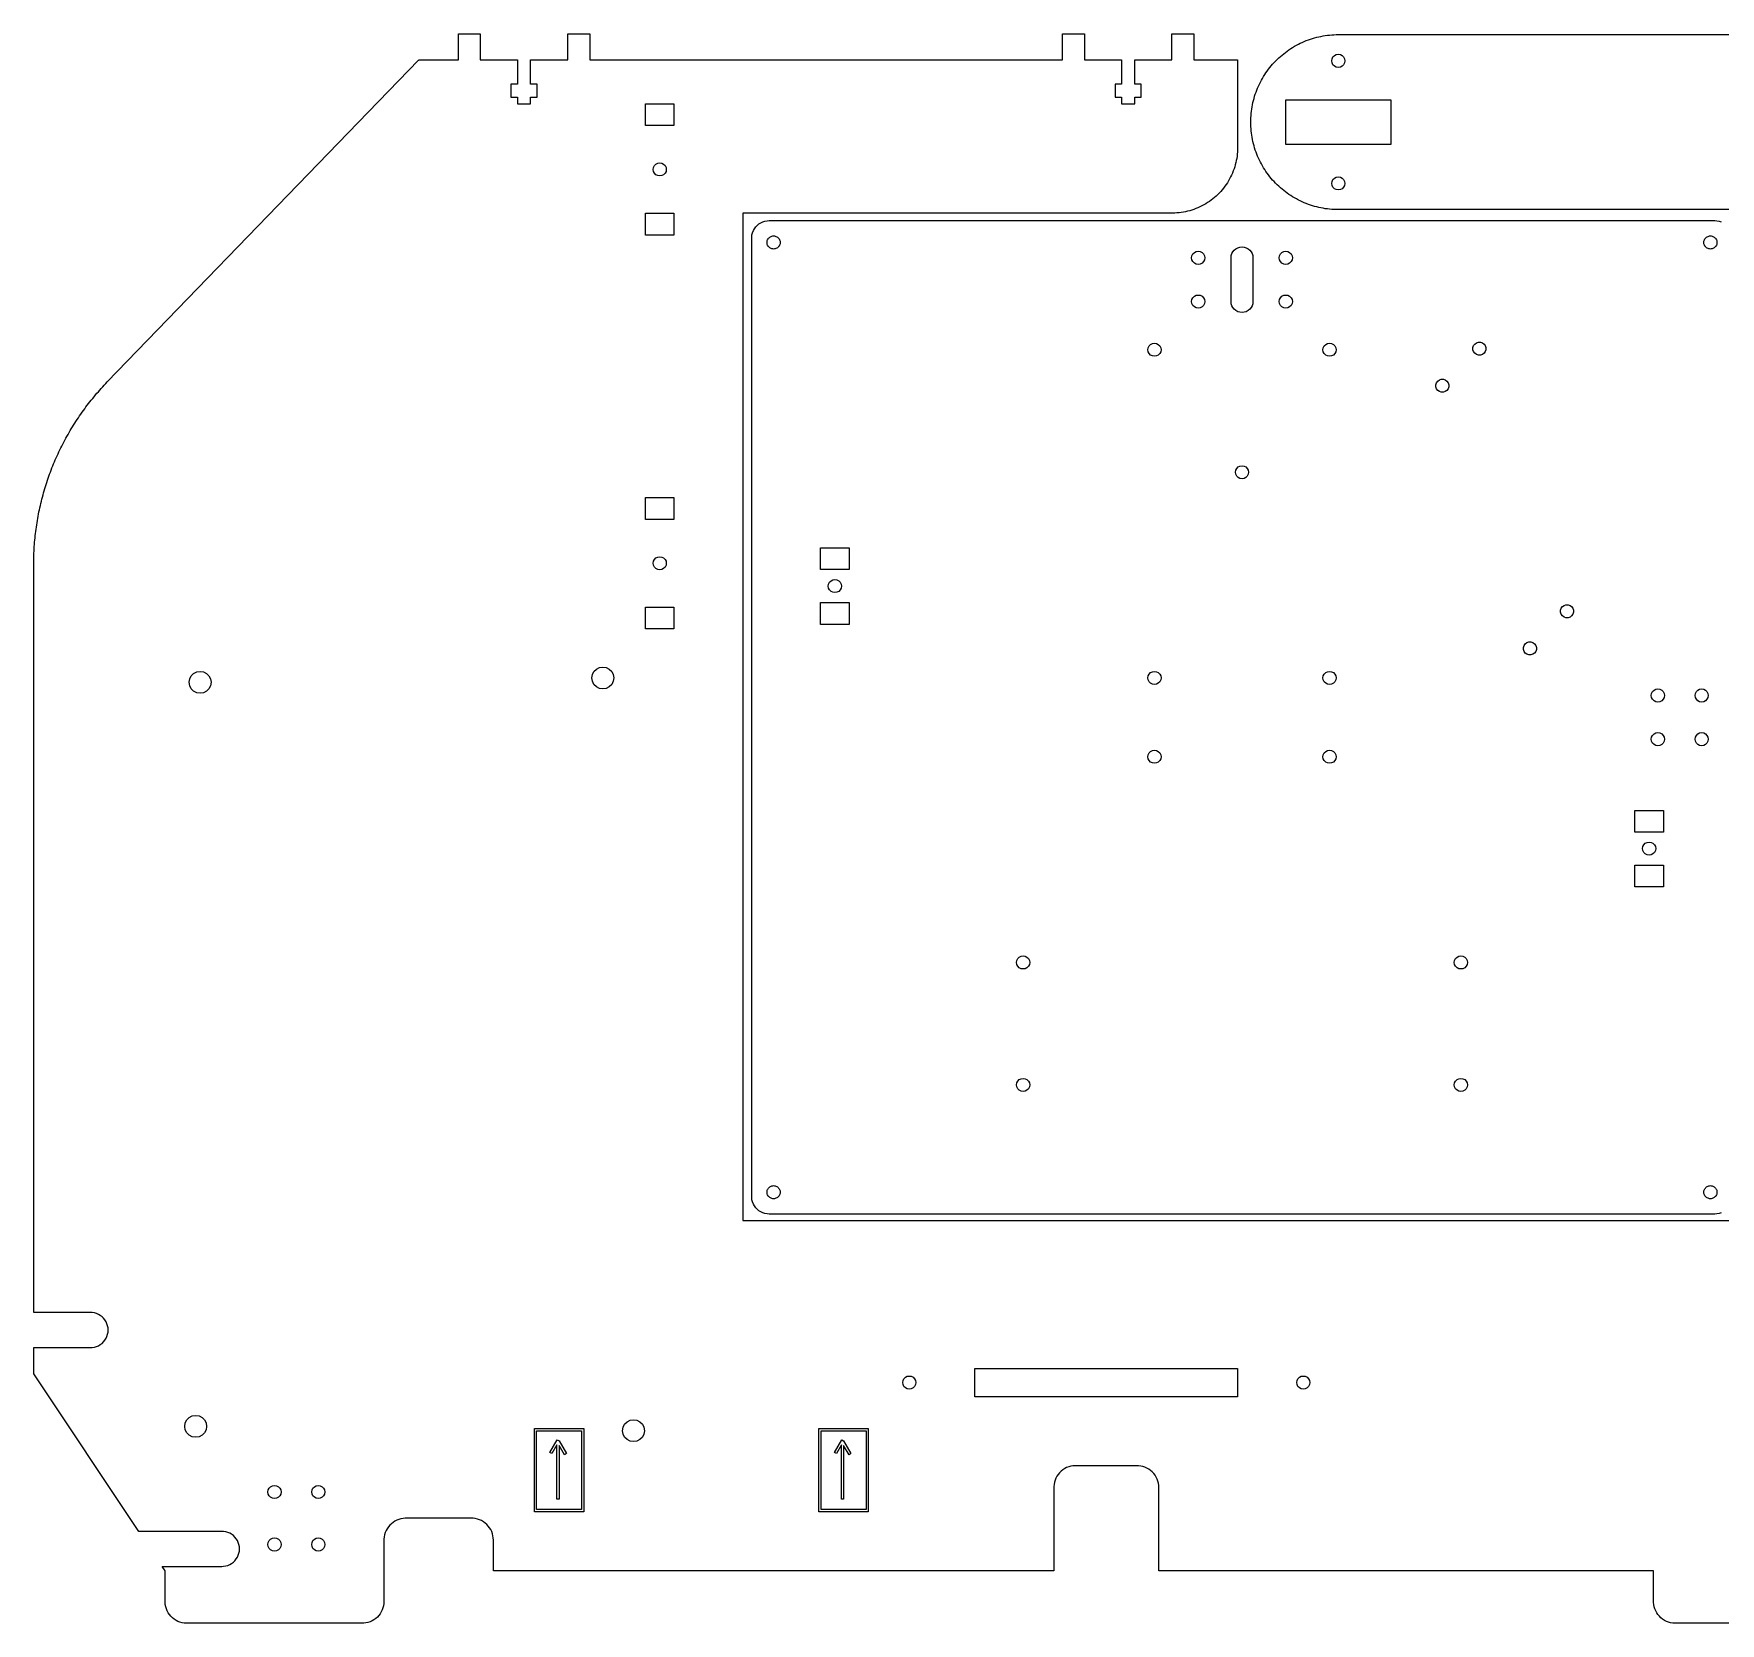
# Model space of a CAD drawing. Extents: x 0 to 1394, y 0 to 480.
# Drawn here: x 0.1 to 385.4, y 2.1 to 365.3 of the extents above; entities that cross this region are included whole.
import ezdxf

# ---------------------------------------------------------------- set-up
doc = ezdxf.new("R2010")
doc.units = 0
doc.layers.add('Layer_1', color=7, linetype='CONTINUOUS')

msp = doc.modelspace()

# ---------------------------------------------------------------- linework, layer by layer
at = {"layer": 'Layer_1', "color": 7}
for points in [[(0.216098, 247.136251), (0.243191, 247.635251), (0.274094, 248.134251), (0.310106, 248.633251), (0.349109, 249.131252), (0.393107, 249.62925), (0.441113, 250.127251), (0.493099, 250.62425), (0.549092, 251.121251), (0.609092, 251.617251), (0.674116, 252.113251), (0.742103, 252.608252), (0.815114, 253.10325), (0.891117, 253.597252), (0.972114, 254.091251), (1.057092, 254.583252), (1.146104, 255.07525), (1.240113, 255.566251), (1.337112, 256.05725), (1.438092, 256.546251), (1.544094, 257.035252), (1.653117, 257.523251), (1.767106, 258.010251), (1.884116, 258.496252), (2.006092, 258.98125), (2.132104, 259.46525), (2.262096, 259.948251), (2.395107, 260.429251), (2.533114, 260.910251), (2.6751, 261.390251), (2.821093, 261.868251), (2.970107, 262.345252), (3.124115, 262.821251), (3.282103, 263.295251), (3.443111, 263.76825), (3.609114, 264.24025), (3.778109, 264.710251), (3.952099, 265.179251), (4.129109, 265.647252), (4.310098, 266.113252), (4.495094, 266.57725), (4.684099, 267.04025), (4.87711, 267.502251), (5.074102, 267.961251), (5.274112, 268.41925), (5.478103, 268.876252), (5.6861, 269.330252), (5.898106, 269.78325), (6.11409, 270.234252), (6.333095, 270.68425), (6.556107, 271.13125), (6.783098, 271.577252), (7.014097, 272.02025), (7.248116, 272.46225), (7.486114, 272.902251), (7.727103, 273.340251), (7.9721, 273.775252), (8.221105, 274.20925), (8.474089, 274.641251), (8.730093, 275.070251), (8.989116, 275.49825), (9.252091, 275.923251), (9.519102, 276.346251), (9.789104, 276.766251), (10.063113, 277.18525), (10.340114, 277.601251), (10.620107, 278.015251), (10.904107, 278.426251), (11.192115, 278.835251), (11.483114, 279.242252), (11.777105, 279.64625), (12.074116, 280.04825), (12.375106, 280.44725), (12.680103, 280.84425), (12.987105, 281.238252), (13.298114, 281.63025), (13.612114, 282.019251), (13.929106, 282.406251), (14.250106, 282.789252), (14.574097, 283.170252), (14.900092, 283.549251), (15.230094, 283.924251), (15.563116, 284.29725), (15.90009, 284.667252), (16.239095, 285.03525), (16.581092, 285.399251), (16.927096, 285.761249), (88.060107, 359.29625), (88.12609, 359.317248), (88.141048, 359.33726), (97.141115, 359.337252), (97.141115, 365.337251), (102.141105, 365.337251), (102.141105, 359.337252), (110.641102, 359.337252), (110.641102, 353.837251), (109.141091, 353.837251), (109.141091, 350.837252), (110.641102, 350.837252), (110.641102, 349.337252), (113.641096, 349.337252), (113.641096, 350.837252), (115.141107, 350.837252), (115.141107, 353.837251), (113.641096, 353.837251), (113.641096, 359.337252), (122.141093, 359.337252), (122.141093, 365.337251), (127.141111, 365.337251), (127.141111, 359.337252), (235.141104, 359.337252), (235.141104, 365.337251), (240.141102, 365.337251), (240.141102, 359.337252), (248.641102, 359.337252), (248.641102, 353.837251), (247.141103, 353.837251), (247.141103, 350.837252), (248.641102, 350.837252), (248.641102, 349.337252), (251.641102, 349.337252), (251.641102, 350.837252), (253.141102, 350.837252), (253.141102, 353.837251), (251.641102, 353.837251), (251.641102, 359.337252), (260.141102, 359.337252), (260.141102, 365.337251), (265.141103, 365.337251), (265.141103, 359.337252), (275.141097, 359.337252), (275.141097, 339.337252), (275.133195, 338.838252), (275.107993, 338.340251)], [(278.141091, 345.137252), (278.147018, 345.636252), (278.166012, 346.13425), (278.197112, 346.632251), (278.240095, 347.128251), (278.296116, 347.62425), (278.364103, 348.118249), (278.445101, 348.61025), (278.538093, 349.10025), (278.642092, 349.58725), (278.759102, 350.072252), (278.889093, 350.55425), (279.030091, 351.03225), (279.182096, 351.50725), (279.347112, 351.977252), (279.524093, 352.44425), (279.711094, 352.906251), (279.911104, 353.363251), (280.122094, 353.815252), (280.34409, 354.261251), (280.577092, 354.702251), (280.820114, 355.137252), (281.075102, 355.566252), (281.340108, 355.98825), (281.616094, 356.40325), (281.902098, 356.812252), (282.198092, 357.21325), (282.504106, 357.607252), (282.82011, 357.99325), (283.145117, 358.37125), (283.480115, 358.74025), (283.824116, 359.102251), (284.176103, 359.45425), (284.53811, 359.79825), (284.907115, 360.133251), (285.285095, 360.45825), (285.671091, 360.774251), (286.065101, 361.08025), (286.466111, 361.376251), (286.875107, 361.662252), (287.290115, 361.938251), (287.712094, 362.203252), (288.1411, 362.458251), (288.576117, 362.70125), (289.017089, 362.93425), (289.463113, 363.156252), (289.915092, 363.367249), (290.372094, 363.567252), (290.834092, 363.754249), (291.301114, 363.931251), (291.771098, 364.096252), (292.246106, 364.248251), (292.724106, 364.389249), (293.206114, 364.519252), (293.691112, 364.63625), (294.178115, 364.740252), (294.668109, 364.83325), (295.160107, 364.914251), (295.654109, 364.982252), (296.150115, 365.038251), (296.646092, 365.08125), (297.144101, 365.112252), (297.642111, 365.131246), (298.141108, 365.137263), (398.141105, 365.137251)], [(296.641097, 359.137252), (296.714108, 359.601251), (296.927101, 360.01925), (297.259107, 360.351251), (297.677106, 360.564249), (298.141108, 360.637252), (298.605109, 360.564249), (299.023109, 360.351251), (299.355115, 360.01925), (299.568108, 359.601251), (299.641091, 359.137252), (299.568108, 358.67325), (299.355115, 358.255251), (299.023109, 357.923251), (298.605109, 357.710252), (298.141108, 357.637249), (297.677106, 357.710252), (297.259107, 357.923251), (296.927101, 358.255251), (296.714108, 358.67325), (296.641097, 359.137252)], [(139.891093, 344.337251), (139.891093, 349.337252), (146.391094, 349.337252), (146.391094, 344.337251), (139.891093, 344.337251)], [(286.141104, 340.039252), (286.141104, 350.230251), (310.141112, 350.230251), (310.141112, 340.039252), (286.141104, 340.039252)], [(398.141105, 325.137241), (298.141108, 325.137252), (297.642111, 325.143264), (297.144101, 325.162246), (296.646092, 325.193251), (296.150115, 325.23625), (295.654109, 325.292252), (295.160107, 325.36025), (294.668109, 325.441251), (294.178115, 325.534251), (293.691112, 325.63825), (293.206114, 325.755251), (292.724106, 325.885251), (292.246106, 326.026249), (291.771098, 326.178251), (291.301114, 326.34325), (290.834092, 326.520251), (290.372094, 326.707252), (289.915092, 326.907251), (289.463113, 327.118252), (289.017089, 327.340251), (288.576117, 327.573251), (288.1411, 327.816252), (287.712094, 328.071251), (287.290115, 328.33625), (286.875107, 328.612252), (286.466111, 328.89825), (286.065101, 329.19425), (285.671091, 329.50025), (285.285095, 329.816251), (284.907115, 330.14125), (284.53811, 330.47625), (284.176103, 330.820251), (283.824116, 331.17225), (283.480115, 331.534251), (283.145117, 331.903251), (282.82011, 332.281251), (282.504106, 332.667252), (282.198092, 333.061251), (281.902098, 333.462252), (281.616094, 333.871251), (281.340108, 334.28625), (281.075102, 334.708252), (280.820114, 335.137252), (280.577092, 335.57225), (280.34409, 336.01325), (280.122094, 336.459251), (279.911104, 336.91125), (279.711094, 337.36825), (279.524093, 337.83025), (279.347112, 338.297252), (279.182096, 338.767251), (279.030091, 339.24225), (278.889093, 339.72025), (278.759102, 340.202252), (278.642092, 340.687251), (278.538093, 341.174251), (278.445101, 341.66425), (278.364103, 342.156251), (278.296116, 342.65025), (278.240095, 343.14625), (278.197112, 343.64225), (278.166096, 344.140251), (278.147187, 344.638252), (278.141176, 345.137252)], [(141.641096, 334.337251), (141.714107, 334.801252), (141.9271, 335.219252), (142.259106, 335.551249), (142.677106, 335.764251), (143.141107, 335.837251), (143.605109, 335.764251), (144.023108, 335.551249), (144.355114, 335.219252), (144.568108, 334.801252), (144.64109, 334.337251), (144.568108, 333.873252), (144.355114, 333.45525), (144.023108, 333.123252), (143.605109, 332.910251), (143.141107, 332.837251), (142.677106, 332.910251), (142.259106, 333.123252), (141.9271, 333.45525), (141.714107, 333.873252), (141.641096, 334.337251)], [(275.108106, 338.340251), (275.066111, 337.843252), (275.009102, 337.348251), (274.934116, 336.855252), (274.844115, 336.365252), (274.737096, 335.878252), (274.614104, 335.395251), (274.475109, 334.916249), (274.320113, 334.442252), (274.149114, 333.973252), (273.963102, 333.510252), (273.762103, 333.054252), (273.545102, 332.60525), (273.314104, 332.163251), (273.069106, 331.729249), (272.809095, 331.304251), (272.535114, 330.887251), (272.247103, 330.480249), (271.946102, 330.082251), (271.632101, 329.695251), (271.305102, 329.319249), (270.966102, 328.953252), (270.615102, 328.59925), (270.252103, 328.25725), (269.878102, 327.92725), (269.493103, 327.61025), (269.098101, 327.305249), (268.694103, 327.01425), (268.279104, 326.737252), (267.856104, 326.47325), (267.424103, 326.224251), (266.984102, 325.98925), (266.537104, 325.769249), (266.082103, 325.564252), (265.621104, 325.374251), (265.154102, 325.199251), (264.681104, 325.041252), (264.204103, 324.89825), (263.721102, 324.77125), (263.235104, 324.660252), (262.746103, 324.56525), (262.253103, 324.48625), (261.759102, 324.424252), (261.262103, 324.379251), (260.764102, 324.35025), (260.266104, 324.338256), (260.141102, 324.339379)], [(296.641097, 331.137252), (296.714108, 331.60125), (296.927101, 332.01925), (297.259107, 332.35125), (297.677106, 332.564252), (298.141108, 332.637251), (298.605109, 332.564252), (299.023109, 332.35125), (299.355115, 332.01925), (299.568108, 331.60125), (299.641091, 331.137252), (299.568108, 330.67325), (299.355115, 330.255251), (299.023109, 329.92325), (298.605109, 329.710251), (298.141108, 329.637252), (297.677106, 329.710251), (297.259107, 329.92325), (296.927101, 330.255251), (296.714108, 330.67325), (296.641097, 331.137252)], [(139.891093, 319.33725), (139.891093, 324.337251), (146.391094, 324.337251), (146.391094, 319.33725), (139.891093, 319.33725)], [(260.141102, 324.339252), (260.141102, 324.337276), (162.141098, 324.337251), (162.141098, 94.13724), (435.141116, 94.13724), (435.141116, 94.134418)], [(164.149109, 318.637251), (164.149109, 318.888251), (164.212101, 319.387251), (164.337097, 319.873252), (164.522094, 320.340251), (164.764099, 320.780252), (165.059106, 321.18725), (165.403107, 321.55325), (165.79009, 321.873251), (166.2141, 322.142251), (166.669099, 322.356251), (167.146111, 322.511251), (167.640113, 322.60525), (168.141114, 322.637252), (384.141105, 322.637252), (384.642106, 322.60525), (385.136108, 322.511251), (385.613092, 322.356251)], [(164.141094, 99.637243), (164.141094, 318.637251), (164.148996, 318.637251)], [(167.644092, 317.543251), (167.644092, 317.73125), (167.668081, 317.918251), (167.714112, 318.101252), (167.784103, 318.276249), (167.875091, 318.441251), (167.985101, 318.59325), (168.114105, 318.730252), (168.259111, 318.851252), (168.418115, 318.951252), (168.589113, 319.032252), (168.768099, 319.090252), (168.953095, 319.12525), (169.141112, 319.137244), (169.3291, 319.125256), (169.514097, 319.090252), (169.69311, 319.032252), (169.864109, 318.951252), (170.023113, 318.851252), (170.16809, 318.730252), (170.297094, 318.59325), (170.407104, 318.441251), (170.498093, 318.276249), (170.568112, 318.101252), (170.614114, 317.918251), (170.638103, 317.73125), (170.638103, 317.543251), (170.614114, 317.35625), (170.568112, 317.173252), (170.498093, 316.998251), (170.407104, 316.83325), (170.297094, 316.681251), (170.16809, 316.544252), (170.023113, 316.423252), (169.864109, 316.323252), (169.69311, 316.242251), (169.514097, 316.184252), (169.3291, 316.149251), (169.141112, 316.137256), (168.953095, 316.149245), (168.768099, 316.184252), (168.589113, 316.242251), (168.418115, 316.323252), (168.259111, 316.423252), (168.114105, 316.544252), (167.985101, 316.681251), (167.875091, 316.83325), (167.784103, 316.998251), (167.714112, 317.173252), (167.668109, 317.35625), (167.64412, 317.543251)], [(273.641114, 304.137252), (273.641114, 314.137252), (273.689092, 314.625251), (273.831106, 315.09425), (274.062105, 315.526251), (274.373114, 315.90525), (274.75211, 316.21625), (275.184108, 316.447252), (275.653105, 316.589252), (276.141095, 316.637252), (276.629114, 316.589252), (277.098111, 316.447252), (277.530108, 316.21625), (277.909105, 315.90525), (278.220114, 315.526251), (278.451112, 315.09425), (278.593098, 314.625251), (278.641104, 314.137252), (278.641104, 304.137252), (278.593098, 303.64925), (278.451112, 303.18025), (278.220114, 302.74825), (277.909105, 302.369251), (277.530108, 302.058251), (277.098111, 301.827252), (276.629114, 301.685252), (276.141095, 301.637251), (275.653105, 301.685252), (275.184108, 301.827252), (274.75211, 302.058251), (274.373114, 302.369251), (274.062105, 302.74825), (273.831106, 303.18025), (273.689092, 303.64925), (273.641114, 304.137252)], [(381.644116, 317.543251), (381.644116, 317.73125), (381.668105, 317.918251), (381.714107, 318.101252), (381.784098, 318.276249), (381.875115, 318.441251), (381.985097, 318.59325), (382.1141, 318.730252), (382.259106, 318.851252), (382.41811, 318.951252), (382.589109, 319.032252), (382.768094, 319.090252), (382.953091, 319.12525), (383.141107, 319.137244), (383.329095, 319.125256), (383.514092, 319.090252), (383.693106, 319.032252), (383.864104, 318.951252), (384.023108, 318.851252), (384.168114, 318.730252), (384.297089, 318.59325), (384.4071, 318.441251), (384.498116, 318.276249), (384.568107, 318.101252), (384.61411, 317.918251), (384.638098, 317.73125), (384.638098, 317.543251), (384.61411, 317.35625), (384.568107, 317.173252), (384.498116, 316.998251), (384.4071, 316.83325), (384.297089, 316.681251), (384.168114, 316.544252), (384.023108, 316.423252), (383.864104, 316.323252), (383.693106, 316.242251), (383.514092, 316.184252), (383.329095, 316.149251), (383.141107, 316.137256), (382.953091, 316.149245), (382.768094, 316.184252), (382.589109, 316.242251), (382.41811, 316.323252), (382.259106, 316.423252), (382.1141, 316.544252), (381.985097, 316.681251), (381.875115, 316.83325), (381.784098, 316.998251), (381.714107, 317.173252), (381.668105, 317.35625), (381.644116, 317.543251)], [(264.641101, 314.137252), (264.714104, 314.60125), (264.927103, 315.01925), (265.259103, 315.35125), (265.677102, 315.564252), (266.141104, 315.637251), (266.605103, 315.564252), (267.023102, 315.35125), (267.355103, 315.01925), (267.568101, 314.60125), (267.641104, 314.137252), (267.568101, 313.67325), (267.355103, 313.255251), (267.023102, 312.92325), (266.605103, 312.710251), (266.141104, 312.637252), (265.677102, 312.710251), (265.259103, 312.92325), (264.927103, 313.255251), (264.714104, 313.67325), (264.641101, 314.137252)], [(284.641092, 314.137252), (284.714103, 314.60125), (284.927096, 315.01925), (285.259103, 315.35125), (285.677102, 315.564252), (286.141104, 315.637251), (286.605105, 315.564252), (287.023104, 315.35125), (287.355111, 315.01925), (287.568104, 314.60125), (287.641115, 314.137252), (287.568104, 313.67325), (287.355111, 313.255251), (287.023104, 312.92325), (286.605105, 312.710251), (286.141104, 312.637252), (285.677102, 312.710251), (285.259103, 312.92325), (284.927096, 313.255251), (284.714103, 313.67325), (284.641092, 314.137252)], [(264.641101, 304.137252), (264.714104, 304.601251), (264.927103, 305.01925), (265.259103, 305.351251), (265.677102, 305.564252), (266.141104, 305.637252), (266.605103, 305.564252), (267.023102, 305.351251), (267.355103, 305.01925), (267.568101, 304.601251), (267.641104, 304.137252), (267.568101, 303.67325), (267.355103, 303.255251), (267.023102, 302.92325), (266.605103, 302.710252), (266.141104, 302.637252), (265.677102, 302.710252), (265.259103, 302.92325), (264.927103, 303.255251), (264.714104, 303.67325), (264.641101, 304.137252)], [(284.641092, 304.137252), (284.714103, 304.601251), (284.927096, 305.01925), (285.259103, 305.351251), (285.677102, 305.564252), (286.141104, 305.637252), (286.605105, 305.564252), (287.023104, 305.351251), (287.355111, 305.01925), (287.568104, 304.601251), (287.641115, 304.137252), (287.568104, 303.67325), (287.355111, 303.255251), (287.023104, 302.92325), (286.605105, 302.710252), (286.141104, 302.637252), (285.677102, 302.710252), (285.259103, 302.92325), (284.927096, 303.255251), (284.714103, 303.67325), (284.641092, 304.137252)], [(254.641102, 293.137251), (254.714104, 293.60125), (254.927103, 294.019249), (255.259103, 294.35125), (255.677103, 294.564252), (256.141101, 294.637251), (256.605103, 294.564252), (257.023102, 294.35125), (257.355103, 294.019249), (257.568102, 293.60125), (257.641104, 293.137251), (257.568102, 292.67325), (257.355103, 292.25525), (257.023102, 291.92325), (256.605103, 291.710251), (256.141101, 291.637252), (255.677103, 291.710251), (255.259103, 291.92325), (254.927103, 292.25525), (254.714104, 292.67325), (254.641102, 293.137251)], [(294.641101, 293.137251), (294.714112, 293.60125), (294.927105, 294.019249), (295.259111, 294.35125), (295.67711, 294.564252), (296.141112, 294.637251), (296.605113, 294.564252), (297.023113, 294.35125), (297.355091, 294.019249), (297.568112, 293.60125), (297.641095, 293.137251), (297.568112, 292.67325), (297.355091, 292.25525), (297.023113, 291.92325), (296.605113, 291.710251), (296.141112, 291.637252), (295.67711, 291.710251), (295.259111, 291.92325), (294.927105, 292.25525), (294.714112, 292.67325), (294.641101, 293.137251)], [(328.902116, 293.145252), (328.902116, 293.614252), (329.047094, 294.06125), (329.323107, 294.440252), (329.703091, 294.71725), (330.149115, 294.86225), (330.618112, 294.86225), (331.065096, 294.71725), (331.444092, 294.440252), (331.721093, 294.06125), (331.866099, 293.614252), (331.866099, 293.145252), (331.721093, 292.699251), (331.444092, 292.31925), (331.065096, 292.043251), (330.618112, 291.898251), (330.149115, 291.898251), (329.703091, 292.043251), (329.323107, 292.31925), (329.047094, 292.699251), (328.902116, 293.145252)], [(320.416089, 284.66025), (320.416089, 285.129249), (320.561095, 285.575251), (320.838096, 285.955252), (321.217092, 286.231251), (321.664104, 286.376251), (322.133101, 286.376251), (322.579097, 286.231251), (322.959109, 285.955252), (323.235094, 285.575251), (323.3801, 285.129249), (323.3801, 284.66025), (323.235094, 284.213252), (322.959109, 283.83425), (322.579097, 283.557252), (322.133101, 283.412252), (321.664104, 283.412252), (321.217092, 283.557252), (320.838096, 283.83425), (320.561095, 284.213252), (320.416089, 284.66025)], [(274.641112, 265.137251), (274.714095, 265.60125), (274.927116, 266.019252), (275.259094, 266.351252), (275.677094, 266.564251), (276.141095, 266.637251), (276.605097, 266.564251), (277.023096, 266.351252), (277.355102, 266.019252), (277.568096, 265.60125), (277.641106, 265.137251), (277.568096, 264.673249), (277.355102, 264.25525), (277.023096, 263.923249), (276.605097, 263.710251), (276.141095, 263.637251), (275.677094, 263.710251), (275.259094, 263.923249), (274.927116, 264.25525), (274.714095, 264.673249), (274.641112, 265.137251)], [(139.891093, 254.33725), (139.891093, 259.337251), (146.391094, 259.337251), (146.391094, 254.33725), (139.891093, 254.33725)], [(0.174103, 246.137252), (0.193012, 246.636252), (0.216239, 247.136251)], [(179.891097, 242.887252), (179.891097, 247.88725), (186.391098, 247.88725), (186.391098, 242.887252), (179.891097, 242.887252)], [(0.141111, 59.137254), (0.141111, 65.137242), (13.141113, 65.137242), (13.141113, 65.143168), (13.510091, 65.15426), (13.997093, 65.230262), (14.470098, 65.364261), (14.924109, 65.556257), (15.350095, 65.803258), (15.743089, 66.099253), (16.097109, 66.442237), (16.406114, 66.826257), (16.665109, 67.245244), (16.871103, 67.692256), (17.020117, 68.161253), (17.111105, 68.645264), (17.141105, 69.137262), (17.111105, 69.62926), (17.020117, 70.113243), (16.871103, 70.58224), (16.665109, 71.029251), (16.406114, 71.448239), (16.097109, 71.832258), (15.743089, 72.175243), (15.350095, 72.471238), (14.924109, 72.718239), (14.470098, 72.910263), (13.997093, 73.044262), (13.510091, 73.120236), (13.141113, 73.131243), (13.141113, 73.137169), (0.141111, 73.137254), (0.141111, 244.137251), (0.143933, 244.637252)], [(0.143115, 244.637252), (0.149042, 245.137251), (0.160105, 245.63725), (0.174216, 246.137252)], [(141.641096, 244.33725), (141.714107, 244.801252), (141.9271, 245.219251), (142.259106, 245.551252), (142.677106, 245.76425), (143.141107, 245.83725), (143.605109, 245.76425), (144.023108, 245.551252), (144.355114, 245.219251), (144.568108, 244.801252), (144.64109, 244.33725), (144.568108, 243.873251), (144.355114, 243.455252), (144.023108, 243.123252), (143.605109, 242.91025), (143.141107, 242.83725), (142.677106, 242.91025), (142.259106, 243.123252), (141.9271, 243.455252), (141.714107, 243.873251), (141.641096, 244.33725)], [(181.641101, 239.137252), (181.714112, 239.601251), (181.927105, 240.01925), (182.259111, 240.351251), (182.67711, 240.564252), (183.141112, 240.637252), (183.605114, 240.564252), (184.023113, 240.351251), (184.355091, 240.01925), (184.568112, 239.601251), (184.641095, 239.137252), (184.568112, 238.673251), (184.355091, 238.255251), (184.023113, 237.923251), (183.605114, 237.710252), (183.141112, 237.637252), (182.67711, 237.710252), (182.259111, 237.923251), (181.927105, 238.255251), (181.714112, 238.673251), (181.641101, 239.137252)], [(179.891097, 230.387251), (179.891097, 235.38725), (186.391098, 235.38725), (186.391098, 230.387251), (179.891097, 230.387251)], [(139.891093, 229.337252), (139.891093, 234.33725), (146.391094, 234.33725), (146.391094, 229.337252), (139.891093, 229.337252)], [(348.902105, 233.145251), (348.902105, 233.614251), (349.04711, 234.061251), (349.323096, 234.44025), (349.703108, 234.717251), (350.149104, 234.862251), (350.6181, 234.862251), (351.065112, 234.717251), (351.444108, 234.44025), (351.72111, 234.061251), (351.866115, 233.614251), (351.866115, 233.145251), (351.72111, 232.69925), (351.444108, 232.319251), (351.065112, 232.043249), (350.6181, 231.898252), (350.149104, 231.898252), (349.703108, 232.043249), (349.323096, 232.319251), (349.04711, 232.69925), (348.902105, 233.145251)], [(340.416106, 224.660251), (340.416106, 225.129251), (340.561112, 225.575252), (340.838113, 225.95525), (341.217109, 226.23125), (341.664092, 226.37625), (342.133089, 226.37625), (342.579113, 226.23125), (342.959097, 225.95525), (343.235111, 225.575252), (343.380116, 225.129251), (343.380116, 224.660251), (343.235111, 224.213251), (342.959097, 223.834252), (342.579113, 223.557251), (342.133089, 223.41225), (341.664092, 223.41225), (341.217109, 223.557251), (340.838113, 223.834252), (340.561112, 224.213251), (340.416106, 224.660251)], [(35.641111, 217.137251), (35.763115, 217.910252), (36.118094, 218.606251), (36.672097, 219.160251), (37.368113, 219.51525), (38.141092, 219.637252), (38.914098, 219.51525), (39.610115, 219.160251), (40.164089, 218.606251), (40.519096, 217.910252), (40.641101, 217.137251), (40.519096, 216.36425), (40.164089, 215.66825), (39.610115, 215.114251), (38.914098, 214.759252), (38.141092, 214.63725), (37.368113, 214.759252), (36.672097, 215.114251), (36.118094, 215.66825), (35.763115, 216.36425), (35.641111, 217.137251)], [(127.641096, 218.137252), (127.763101, 218.91025), (128.118108, 219.606252), (128.67211, 220.160252), (129.368098, 220.515251), (130.141105, 220.637252), (130.914112, 220.515251), (131.6101, 220.160252), (132.164102, 219.606252), (132.51911, 218.91025), (132.641114, 218.137252), (132.51911, 217.364251), (132.164102, 216.668251), (131.6101, 216.114252), (130.914112, 215.75925), (130.141105, 215.637251), (129.368098, 215.75925), (128.67211, 216.114252), (128.118108, 216.668251), (127.763101, 217.364251), (127.641096, 218.137252)], [(254.641102, 218.137252), (254.714104, 218.60125), (254.927103, 219.01925), (255.259103, 219.35125), (255.677103, 219.564252), (256.141101, 219.637252), (256.605103, 219.564252), (257.023102, 219.35125), (257.355103, 219.01925), (257.568102, 218.60125), (257.641104, 218.137252), (257.568102, 217.67325), (257.355103, 217.255251), (257.023102, 216.92325), (256.605103, 216.710252), (256.141101, 216.637252), (255.677103, 216.710252), (255.259103, 216.92325), (254.927103, 217.255251), (254.714104, 217.67325), (254.641102, 218.137252)], [(294.641101, 218.137252), (294.714112, 218.60125), (294.927105, 219.01925), (295.259111, 219.35125), (295.67711, 219.564252), (296.141112, 219.637252), (296.605113, 219.564252), (297.023113, 219.35125), (297.355091, 219.01925), (297.568112, 218.60125), (297.641095, 218.137252), (297.568112, 217.67325), (297.355091, 217.255251), (297.023113, 216.92325), (296.605113, 216.710252), (296.141112, 216.637252), (295.67711, 216.710252), (295.259111, 216.92325), (294.927105, 217.255251), (294.714112, 217.67325), (294.641101, 218.137252)], [(369.641092, 214.137251), (369.714103, 214.60125), (369.927096, 215.019252), (370.259102, 215.35125), (370.677101, 215.564252), (371.141103, 215.637251), (371.605104, 215.564252), (372.023104, 215.35125), (372.35511, 215.019252), (372.568103, 214.60125), (372.641114, 214.137251), (372.568103, 213.67325), (372.35511, 213.25525), (372.023104, 212.92325), (371.605104, 212.710251), (371.141103, 212.637251), (370.677101, 212.710251), (370.259102, 212.92325), (369.927096, 213.25525), (369.714103, 213.67325), (369.641092, 214.137251)], [(379.6411, 214.137251), (379.714111, 214.60125), (379.927104, 215.019252), (380.25911, 215.35125), (380.67711, 215.564252), (381.141111, 215.637251), (381.605113, 215.564252), (382.023112, 215.35125), (382.35509, 215.019252), (382.568111, 214.60125), (382.641094, 214.137251), (382.568111, 213.67325), (382.35509, 213.25525), (382.023112, 212.92325), (381.605113, 212.710251), (381.141111, 212.637251), (380.67711, 212.710251), (380.25911, 212.92325), (379.927104, 213.25525), (379.714111, 213.67325), (379.6411, 214.137251)], [(369.641092, 204.137252), (369.714103, 204.60125), (369.927096, 205.01925), (370.259102, 205.35125), (370.677101, 205.564252), (371.141103, 205.637251), (371.605104, 205.564252), (372.023104, 205.35125), (372.35511, 205.01925), (372.568103, 204.60125), (372.641114, 204.137252), (372.568103, 203.67325), (372.35511, 203.255251), (372.023104, 202.92325), (371.605104, 202.710251), (371.141103, 202.637252), (370.677101, 202.710251), (370.259102, 202.92325), (369.927096, 203.255251), (369.714103, 203.67325), (369.641092, 204.137252)], [(379.6411, 204.137252), (379.714111, 204.60125), (379.927104, 205.01925), (380.25911, 205.35125), (380.67711, 205.564252), (381.141111, 205.637251), (381.605113, 205.564252), (382.023112, 205.35125), (382.35509, 205.01925), (382.568111, 204.60125), (382.641094, 204.137252), (382.568111, 203.67325), (382.35509, 203.255251), (382.023112, 202.92325), (381.605113, 202.710251), (381.141111, 202.637252), (380.67711, 202.710251), (380.25911, 202.92325), (379.927104, 203.255251), (379.714111, 203.67325), (379.6411, 204.137252)], [(254.641102, 200.137251), (254.714104, 200.60125), (254.927103, 201.019252), (255.259103, 201.35125), (255.677103, 201.564251), (256.141101, 201.637251), (256.605103, 201.564251), (257.023102, 201.35125), (257.355103, 201.019252), (257.568102, 200.60125), (257.641104, 200.137251), (257.568102, 199.673252), (257.355103, 199.25525), (257.023102, 198.92325), (256.605103, 198.710251), (256.141101, 198.637251), (255.677103, 198.710251), (255.259103, 198.92325), (254.927103, 199.25525), (254.714104, 199.673252), (254.641102, 200.137251)], [(294.641101, 200.137251), (294.714112, 200.60125), (294.927105, 201.019252), (295.259111, 201.35125), (295.67711, 201.564251), (296.141112, 201.637251), (296.605113, 201.564251), (297.023113, 201.35125), (297.355091, 201.019252), (297.568112, 200.60125), (297.641095, 200.137251), (297.568112, 199.673252), (297.355091, 199.25525), (297.023113, 198.92325), (296.605113, 198.710251), (296.141112, 198.637251), (295.67711, 198.710251), (295.259111, 198.92325), (294.927105, 199.25525), (294.714112, 199.673252), (294.641101, 200.137251)], [(365.891092, 182.887239), (365.891092, 187.887257), (372.391093, 187.887257), (372.391093, 182.887239), (365.891092, 182.887239)], [(367.641096, 179.137239), (367.714107, 179.601241), (367.9271, 180.01924), (368.259106, 180.351247), (368.677105, 180.56424), (369.141107, 180.637251), (369.605108, 180.56424), (370.023108, 180.351247), (370.355114, 180.01924), (370.568107, 179.601241), (370.64109, 179.137239), (370.568107, 178.673238), (370.355114, 178.255239), (370.023108, 177.923261), (369.605108, 177.710239), (369.141107, 177.637257), (368.677105, 177.710239), (368.259106, 177.923261), (367.9271, 178.255239), (367.714107, 178.673238), (367.641096, 179.137239)], [(365.891092, 170.38725), (365.891092, 175.38724), (372.391093, 175.38724), (372.391093, 170.38725), (365.891092, 170.38725)], [(224.641102, 153.137263), (224.714102, 153.601237), (224.927104, 154.019236), (225.259104, 154.351242), (225.677103, 154.564263), (226.141102, 154.637246), (226.605104, 154.564263), (227.023103, 154.351242), (227.355104, 154.019236), (227.568102, 153.601237), (227.641102, 153.137263), (227.568102, 152.673262), (227.355104, 152.255262), (227.023103, 151.923256), (226.605104, 151.710263), (226.141102, 151.637252), (225.677103, 151.710263), (225.259104, 151.923256), (224.927104, 152.255262), (224.714102, 152.673262), (224.641102, 153.137263)], [(324.641097, 153.137263), (324.714108, 153.601237), (324.927101, 154.019236), (325.259107, 154.351242), (325.677107, 154.564263), (326.141108, 154.637246), (326.60511, 154.564263), (327.023109, 154.351242), (327.355115, 154.019236), (327.568108, 153.601237), (327.641091, 153.137263), (327.568108, 152.673262), (327.355115, 152.255262), (327.023109, 151.923256), (326.60511, 151.710263), (326.141108, 151.637252), (325.677107, 151.710263), (325.259107, 151.923256), (324.927101, 152.255262), (324.714108, 152.673262), (324.641097, 153.137263)], [(224.641102, 125.137263), (224.714102, 125.601236), (224.927104, 126.019235), (225.259104, 126.351242), (225.677103, 126.564263), (226.141102, 126.637246), (226.605104, 126.564263), (227.023103, 126.351242), (227.355104, 126.019235), (227.568102, 125.601236), (227.641102, 125.137263), (227.568102, 124.673261), (227.355104, 124.255262), (227.023103, 123.923256), (226.605104, 123.710263), (226.141102, 123.637252), (225.677103, 123.710263), (225.259104, 123.923256), (224.927104, 124.255262), (224.714102, 124.673261), (224.641102, 125.137263)], [(324.641097, 125.137263), (324.714108, 125.601236), (324.927101, 126.019235), (325.259107, 126.351242), (325.677107, 126.564263), (326.141108, 126.637246), (326.60511, 126.564263), (327.023109, 126.351242), (327.355115, 126.019235), (327.568108, 125.601236), (327.641091, 125.137263), (327.568108, 124.673261), (327.355115, 124.255262), (327.023109, 123.923256), (326.60511, 123.710263), (326.141108, 123.637252), (325.677107, 123.710263), (325.259107, 123.923256), (324.927101, 124.255262), (324.714108, 124.673261), (324.641097, 125.137263)], [(167.644092, 100.543261), (167.644092, 100.731249), (167.668081, 100.91825), (167.714112, 101.101243), (167.784103, 101.276249), (167.875091, 101.441236), (167.985101, 101.593241), (168.114105, 101.73026), (168.259111, 101.851248), (168.418115, 101.95124), (168.589113, 102.032237), (168.768099, 102.090262), (168.953095, 102.125258), (169.141112, 102.137393)], [(168.953095, 99.149253), (168.768099, 99.184248), (168.589113, 99.242245), (168.418115, 99.323243), (168.259111, 99.423262), (168.114105, 99.544251), (167.985101, 99.681242), (167.875091, 99.833247), (167.784103, 99.998262), (167.714112, 100.17324), (167.668109, 100.356261), (167.64412, 100.543261)], [(169.141112, 102.137252), (169.3291, 102.125117)], [(169.3291, 102.125258), (169.514097, 102.090262), (169.69311, 102.032237), (169.864109, 101.95124), (170.023113, 101.851248), (170.16809, 101.73026), (170.297094, 101.593241), (170.407104, 101.441236), (170.498093, 101.276249), (170.568112, 101.101243), (170.614114, 100.91825), (170.638103, 100.731249), (170.638103, 100.543261), (170.614114, 100.356261), (170.568112, 100.17324), (170.498093, 99.998262), (170.407104, 99.833247), (170.297094, 99.681242), (170.16809, 99.544251), (170.023113, 99.423262), (169.864109, 99.323243), (169.69311, 99.242245), (169.514097, 99.184248), (169.3291, 99.149253), (169.141112, 99.137117)], [(381.644116, 100.543261), (381.644116, 100.731249), (381.668105, 100.91825), (381.714107, 101.101243), (381.784098, 101.276249), (381.875115, 101.441236), (381.985097, 101.593241), (382.1141, 101.73026), (382.259106, 101.851248), (382.41811, 101.95124), (382.589109, 102.032237), (382.768094, 102.090262), (382.953091, 102.125258), (383.141107, 102.137393)], [(382.953091, 99.149253), (382.768094, 99.184248), (382.589109, 99.242245), (382.41811, 99.323243), (382.259106, 99.423262), (382.1141, 99.544251), (381.985097, 99.681242), (381.875115, 99.833247), (381.784098, 99.998262), (381.714107, 100.17324), (381.668105, 100.356261), (381.644116, 100.543261)], [(383.141107, 102.137252), (383.329095, 102.125117)], [(383.329095, 102.125258), (383.514092, 102.090262), (383.693106, 102.032237), (383.864104, 101.95124), (384.023108, 101.851248), (384.168114, 101.73026), (384.297089, 101.593241), (384.4071, 101.441236), (384.498116, 101.276249), (384.568107, 101.101243), (384.61411, 100.91825), (384.638098, 100.731249), (384.638098, 100.543261), (384.61411, 100.356261), (384.568107, 100.17324), (384.498116, 99.998262), (384.4071, 99.833247), (384.297089, 99.681242), (384.168114, 99.544251), (384.023108, 99.423262), (383.864104, 99.323243), (383.693106, 99.242245), (383.514092, 99.184248), (383.329095, 99.149253), (383.141107, 99.137117)], [(385.613092, 95.91826), (385.136108, 95.763263), (384.642106, 95.669255), (384.141105, 95.637251), (168.141114, 95.637251), (167.640113, 95.669255), (167.146111, 95.763263), (166.669099, 95.91826), (166.2141, 96.132241), (165.790118, 96.401255), (165.403107, 96.721239), (165.059106, 97.087253), (164.764099, 97.494245), (164.522094, 97.934258), (164.337097, 98.401251), (164.212101, 98.887238), (164.149109, 99.386263), (164.149109, 99.637243), (164.141206, 99.637243)], [(169.141112, 99.137258), (168.953095, 99.149394)], [(383.141107, 99.137258), (382.953091, 99.149394)], [(35.016101, 2.139259), (34.519108, 2.176258), (34.028098, 2.262251), (33.54911, 2.397238), (33.085109, 2.579243), (32.641088, 2.80725), (32.222101, 3.077252), (31.833114, 3.388233), (31.476103, 3.736241), (31.155104, 4.118257), (30.875111, 4.530245), (30.636097, 4.968254), (30.443114, 5.427232), (30.296104, 5.903256), (30.1971, 6.392235), (30.147091, 6.88824), (30.147091, 7.137245), (30.141164, 7.137245), (30.141108, 14.137259), (29.474104, 15.137257), (43.14111, 15.137257), (43.14111, 15.143184), (43.510115, 15.154247), (43.99709, 15.230249), (44.470094, 15.364248), (44.924105, 15.556244), (45.350091, 15.803245), (45.743114, 16.09924), (46.097105, 16.442253), (46.40611, 16.826244), (46.665106, 17.245259), (46.8711, 17.692243), (47.020113, 18.16124), (47.111102, 18.645251), (47.141102, 19.137249), (47.111102, 19.629247), (47.020113, 20.113258), (46.8711, 20.582255), (46.665106, 21.029239), (46.40611, 21.448254), (46.097105, 21.832245), (45.743114, 22.175258), (45.350091, 22.471253), (44.924105, 22.718254), (44.470094, 22.91025), (43.99709, 23.044249), (43.510115, 23.120251), (43.14111, 23.131258), (43.14111, 23.137185), (24.141091, 23.137241), (0.141111, 59.137254)], [(198.641095, 57.137258), (198.714106, 57.601259), (198.927099, 58.019259), (199.259105, 58.351237), (199.677105, 58.564258), (200.141106, 58.637241), (200.605108, 58.564258), (201.023107, 58.351237), (201.355113, 58.019259), (201.568106, 57.601259), (201.641089, 57.137258), (201.568106, 56.673256), (201.355113, 56.255257), (201.023107, 55.923251), (200.605108, 55.710257), (200.141106, 55.637247), (199.677105, 55.710257), (199.259105, 55.923251), (198.927099, 56.255257), (198.714106, 56.673256), (198.641095, 57.137258)], [(215.141102, 53.887243), (215.141102, 60.387244), (275.141097, 60.387244), (275.141097, 53.887243), (215.141102, 53.887243)], [(288.641113, 57.137258), (288.714095, 57.601259), (288.927117, 58.019259), (289.259095, 58.351237), (289.677094, 58.564258), (290.141096, 58.637241), (290.605097, 58.564258), (291.023096, 58.351237), (291.355103, 58.019259), (291.568096, 57.601259), (291.641107, 57.137258), (291.568096, 56.673256), (291.355103, 56.255257), (291.023096, 55.923251), (290.605097, 55.710257), (290.141096, 55.637247), (289.677094, 55.710257), (289.259095, 55.923251), (288.927117, 56.255257), (288.714095, 56.673256), (288.641113, 57.137258)], [(34.641113, 47.137249), (34.763089, 47.910256), (35.118096, 48.606244), (35.672099, 49.160247), (36.368115, 49.515254), (37.141094, 49.637259), (37.9141, 49.515254), (38.610088, 49.160247), (39.164091, 48.606244), (39.519098, 47.910256), (39.641103, 47.137249), (39.519098, 46.364243), (39.164091, 45.668255), (38.610088, 45.114252), (37.9141, 44.759245), (37.141094, 44.63724), (36.368115, 44.759245), (35.672099, 45.114252), (35.118096, 45.668255), (34.763089, 46.364243), (34.641113, 47.137249)], [(134.64111, 46.137251), (134.763115, 46.910258), (135.118094, 47.606246), (135.672096, 48.160249), (136.368113, 48.515256), (137.141091, 48.637261), (137.914098, 48.515256), (138.610114, 48.160249), (139.164088, 47.606246), (139.519096, 46.910258), (139.6411, 46.137251), (139.519096, 45.364245), (139.164088, 44.668257), (138.610114, 44.114254), (137.914098, 43.759247), (137.141091, 43.637242), (136.368113, 43.759247), (135.672096, 44.114254), (135.118094, 44.668257), (134.763115, 45.364245), (134.64111, 46.137251)], [(375.016099, 2.139259), (374.519105, 2.176258), (374.028095, 2.262251), (373.549108, 2.397238), (373.085106, 2.579243), (372.641114, 2.80725), (372.222099, 3.077252), (371.833112, 3.388233), (371.476101, 3.736241), (371.155101, 4.118257), (370.875108, 4.530245), (370.636094, 4.968254), (370.443111, 5.427232), (370.296101, 5.903256), (370.197098, 6.392235), (370.147116, 6.88824), (370.147116, 7.137245), (370.14119, 7.137245), (370.141105, 14.137259), (257.141102, 14.137259), (257.141102, 33.137249), (257.116097, 33.635259), (257.042104, 34.128244), (256.919103, 34.611239), (256.748102, 35.079249), (256.532103, 35.528236), (256.272103, 35.95425), (255.971102, 36.351252), (255.632102, 36.71625), (255.258102, 37.046253), (254.854103, 37.337252), (254.422103, 37.586257), (253.968103, 37.791263), (253.495102, 37.950239), (253.009104, 38.061265), (252.515102, 38.123241), (252.141104, 38.132272), (252.141104, 38.137324), (238.141104, 38.137239), (238.141104, 38.132159), (238.016102, 38.135348), (237.519103, 38.098236), (237.028104, 38.012243), (236.549102, 37.877256), (236.085103, 37.695251), (235.641103, 37.467244), (235.222102, 37.197242), (234.833104, 36.886261), (234.476104, 36.538253), (234.155101, 36.156265), (233.875103, 35.744249), (233.636103, 35.30624), (233.443103, 34.847262), (233.296104, 34.371238), (233.197104, 33.882259), (233.147102, 33.386254), (233.147102, 33.137249), (233.141091, 33.137249), (233.141102, 14.137259), (105.141099, 14.137259), (105.141099, 21.137245), (105.115981, 21.635254)], [(53.641103, 32.137251), (53.714114, 32.601253), (53.927107, 33.019252), (54.259113, 33.351258), (54.677112, 33.564251), (55.141114, 33.637262), (55.605087, 33.564251), (56.023115, 33.351258), (56.355093, 33.019252), (56.568114, 32.601253), (56.641097, 32.137251), (56.568114, 31.67325), (56.355093, 31.25525), (56.023115, 30.923244), (55.605087, 30.710251), (55.141114, 30.63724), (54.677112, 30.710251), (54.259113, 30.923244), (53.927107, 31.25525), (53.714114, 31.67325), (53.641103, 32.137251)], [(63.641111, 32.137251), (63.714094, 32.601253), (63.927115, 33.019252), (64.259093, 33.351258), (64.677092, 33.564251), (65.141094, 33.637262), (65.605096, 33.564251), (66.023095, 33.351258), (66.355101, 33.019252), (66.568094, 32.601253), (66.641105, 32.137251), (66.568094, 31.67325), (66.355101, 31.25525), (66.023095, 30.923244), (65.605096, 30.710251), (65.141094, 30.63724), (64.677092, 30.710251), (64.259093, 30.923244), (63.927115, 31.25525), (63.714094, 31.67325), (63.641111, 32.137251)], [(105.116094, 21.635254), (105.042095, 22.12824), (104.919103, 22.611263), (104.748104, 23.079244), (104.532091, 23.52826), (104.272108, 23.954246), (103.97109, 24.351248), (103.632113, 24.716246), (103.258112, 25.046249), (102.854111, 25.337248), (102.422113, 25.586253), (101.968102, 25.791259), (101.495098, 25.950263), (101.009111, 26.061261), (100.51511, 26.123237), (100.141109, 26.132268), (100.141109, 26.13732), (85.14111, 26.137263), (85.14111, 26.132183), (85.016114, 26.135344), (84.519093, 26.09826), (84.028111, 26.012239), (83.549095, 25.877252), (83.085093, 25.695247), (82.641101, 25.467239), (82.222114, 25.197237), (81.833099, 24.886257), (81.476088, 24.538249), (81.155088, 24.156261), (80.875096, 23.744245), (80.63611, 23.306236), (80.443098, 22.847258), (80.296089, 22.371262), (80.197113, 21.882255), (80.147104, 21.38625), (80.147104, 21.137245), (80.141177, 21.137245), (80.141092, 7.137245), (80.115974, 6.639235)], [(53.641103, 20.137247), (53.714114, 20.601249), (53.927107, 21.019248), (54.259113, 21.351254), (54.677112, 21.564247), (55.141114, 21.637258), (55.605087, 21.564247), (56.023115, 21.351254), (56.355093, 21.019248), (56.568114, 20.601249), (56.641097, 20.137247), (56.568114, 19.673245), (56.355093, 19.255246), (56.023115, 18.92324), (55.605087, 18.710247), (55.141114, 18.637236), (54.677112, 18.710247), (54.259113, 18.92324), (53.927107, 19.255246), (53.714114, 19.673245), (53.641103, 20.137247)], [(63.641111, 20.137247), (63.714094, 20.601249), (63.927115, 21.019248), (64.259093, 21.351254), (64.677092, 21.564247), (65.141094, 21.637258), (65.605096, 21.564247), (66.023095, 21.351254), (66.355101, 21.019248), (66.568094, 20.601249), (66.641105, 20.137247), (66.568094, 19.673245), (66.355101, 19.255246), (66.023095, 18.92324), (65.605096, 18.710247), (65.141094, 18.637236), (64.677092, 18.710247), (64.259093, 18.92324), (63.927115, 19.255246), (63.714094, 19.673245), (63.641111, 20.137247)], [(80.116087, 6.639235), (80.042089, 6.14625), (79.919096, 5.663255), (79.748098, 5.195245), (79.532113, 4.746258), (79.272102, 4.320244), (78.971112, 3.923242), (78.632106, 3.558244), (78.258106, 3.228241), (77.854104, 2.937242), (77.422107, 2.688237), (76.968096, 2.483231), (76.495092, 2.324255), (76.009105, 2.213257), (75.515103, 2.151253), (75.141102, 2.142222), (75.141102, 2.13717), (35.141098, 2.137255), (35.141098, 2.142335), (35.016101, 2.139146)], [(420.116113, 6.639235), (420.042114, 6.14625), (419.919094, 5.663255), (419.748095, 5.195245), (419.53211, 4.746258), (419.272099, 4.320244), (418.971109, 3.923242), (418.632104, 3.558244), (418.258103, 3.228241), (417.854102, 2.937242), (417.422104, 2.688237), (416.968093, 2.483231), (416.495117, 2.324255), (416.009102, 2.213257), (415.5151, 2.151253), (415.1411, 2.142222), (415.1411, 2.13717), (375.141095, 2.137255), (375.141095, 2.142335), (375.016099, 2.139146)]]:
    msp.add_lwpolyline(points, dxfattribs=at)
at = {"layer": 'Layer_1', "color": 1}
for points in [[(114.516098, 27.637246), (114.516098, 46.637236), (125.766096, 46.637236), (125.766096, 27.637246), (114.516098, 27.637246)], [(179.516109, 27.637246), (179.516109, 46.637236), (190.766107, 46.637236), (190.766107, 27.637246), (179.516109, 27.637246)], [(115.016111, 28.137259), (115.016111, 46.137251), (125.266111, 46.137251), (125.266111, 28.137259), (115.016111, 28.137259)], [(118.045089, 41.157243), (119.708112, 44.037236), (120.141097, 43.787243), (121.803104, 40.90725), (121.37009, 40.657258), (120.141097, 42.787245), (120.141097, 30.487239), (119.641112, 30.487239), (119.641112, 42.921245), (118.47909, 40.90725), (118.045089, 41.157243)], [(180.016094, 28.137259), (180.016094, 46.137251), (190.266094, 46.137251), (190.266094, 28.137259), (180.016094, 28.137259)], [(183.0451, 41.157243), (184.708094, 44.037236), (185.141108, 43.787243), (186.803115, 40.90725), (186.370101, 40.657258), (185.141108, 42.787245), (185.141108, 30.487239), (184.641095, 30.487239), (184.641095, 42.921245), (183.479101, 40.90725), (183.0451, 41.157243)]]:
    msp.add_lwpolyline(points, dxfattribs=at)

doc.saveas('drawing.dxf')
